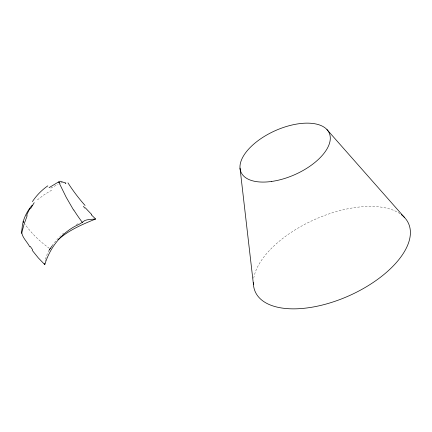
<?xml version="1.0" encoding="UTF-8"?>
<svg xmlns="http://www.w3.org/2000/svg" width="432" height="432" viewBox="0 0 432 432"><rect width="100%" height="100%" fill="white"/><g stroke="black" fill="none" stroke-linecap="round" stroke-linejoin="round"><path stroke-width="0.32" stroke-dasharray="2.16 1.62" d="M45.198 260.793L45.36 260.005M45.538 259.222C47.552 250.538 53.465 243.362 59.405 237.001M48.929 250.636L50.058 248.848L49.205 250.182M52.51 245.614L49.496 249.728L52.191 245.603M49.496 249.728L50.625 248.087L50.112 248.832C40.354 242.028 31.676 233.658 24.775 223.96M59.832 236.596L60.685 235.78M37.417 199.892L44.042 194.805L52.24 189.826M62.408 234.193L63.725 233.069M76.221 224.683L78.505 223.479M253.741 278.246A83.9 41.823 -24 0 1 316.208 218.84A83.9 41.823 -24 0 1 400.842 214.272M50.846 188.114A85.196 41.623 -25.3 0 1 58.045 184.394M60.448 183.244A85.196 41.623 -25.3 0 1 63.677 181.769"/><path stroke-width="0.65" d="M32.189 250.312L38.286 257.888L44.761 264.589L44.82 263.38M29.727 246.834C26.968 241.072 19.98 235.807 22.037 228.836C22.507 220.007 26.546 211.788 32.233 205.114M21.6 233.377L24.111 224.078L27.211 215.595M44.761 264.589C49.826 248.152 60.885 233.339 76.442 225.558C79.645 224.327 82.139 222.421 84.812 220.504C88.252 219.213 92.027 219.397 95.629 219.002L91.276 214.774M30.451 208.823L34.22 202.667M58.396 239.452C69.131 229.981 82.501 224.316 95.629 219.002M58.973 181.386L60.28 181.251L65.945 183.092L65.173 183.438M49.048 187.677L58.639 181.883L66.215 197.3L73.564 210.033M84.877 208.073L83.381 206.404M326.954 129.573L404.595 217.577M23.738 222.502L23.053 221.508M240.014 168.113L253.454 284.58M401.371 214.661A83.9 41.823 -24 0 1 350.671 295.034A83.9 41.823 -24 0 1 253.379 282.614M91.681 214.445A108.07 58.682 42.5 0 1 85.336 207.803M85.066 205.475A112.223 63.11 42.2 0 1 67.954 182.855M58.795 182.207A133.018 10.244 63.6 0 1 59.632 182.741M32.411 201.62A53.195 48.179 -40.3 0 1 47.822 185.841M26.584 215.465A67.802 54.194 -43.2 0 1 29.819 208.607M82.496 222.604A119.146 68.434 42.3 0 1 73.802 210.006M32.67 249.815A132.052 110.921 -82.8 0 1 30.245 246.337M271.328 181.494A48.26 24.057 -24 0 0 329.276 133.099A48.26 24.057 -24 0 0 254.794 143.24A48.26 24.057 -24 0 0 271.328 181.494"/></g></svg>
